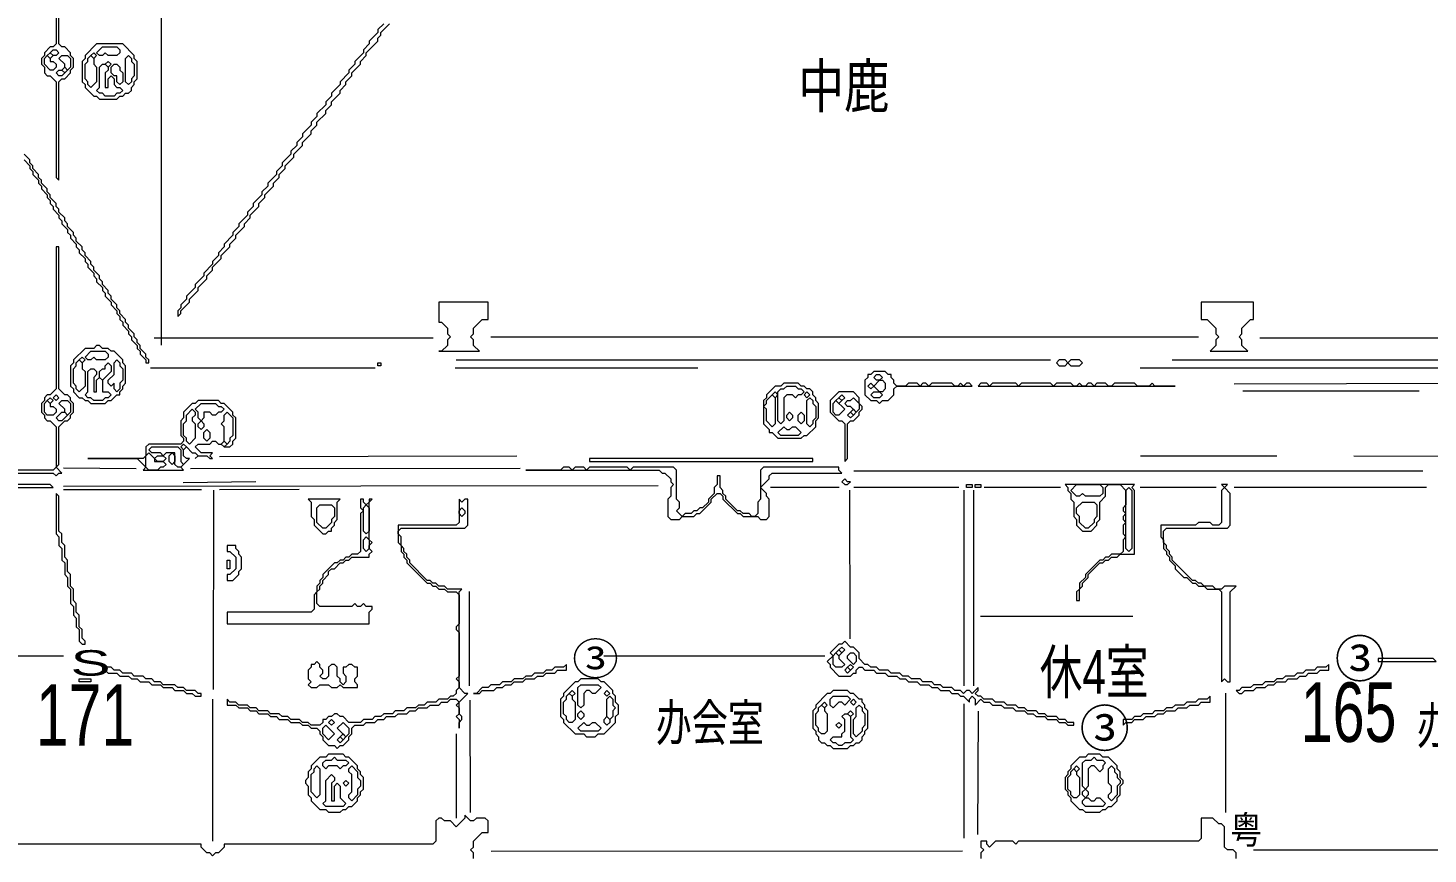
# Model space of a CAD drawing. Extents: x 9 to 1972, y 11 to 1392.
# Drawn here: x 693.3 to 1176.2, y 479.6 to 764.5 of the extents above; entities that cross this region are included whole.
import ezdxf

# ---------------------------------------------------------------- set-up
doc = ezdxf.new("R2010")
doc.units = 0
for name, color, linetype, lineweight in [('OCR_TEXT', 6, 'Continuous', 0), ('TRACE_CURVE', 6, 'Continuous', 0), ('TRACE_STRAIGHT', 5, 'Continuous', 0), ('TRACE_TEXT_SYMBOL', 6, 'Continuous', 0)]:
    doc.layers.add(name, color=color, linetype=linetype, lineweight=lineweight)
doc.styles.add('wqy-unicode', font='wqy-unicode.lff')

msp = doc.modelspace()

# ---------------------------------------------------------------- linework, layer by layer
at = {"layer": 'TRACE_CURVE', "color": 6}
for points in [[(703, 852), (703, 759), (702, 758), (701, 758), (699, 756), (699, 755), (698, 754), (698, 752), (699, 751), (699, 749), (700, 748), (701, 748), (703, 746), (703, 713), (704, 712), (704, 746), (705, 747), (706, 747), (708, 749), (708, 750), (709, 751), (709, 754), (708, 755), (708, 756), (706, 758), (705, 758), (704, 759), (704, 859)], [(816, 766), (814, 764), (814, 763), (811, 760), (811, 759), (809, 757), (809, 756), (806, 753), (806, 752), (804, 750), (804, 749), (801, 746), (801, 745), (798, 742), (798, 741), (796, 739), (796, 738), (793, 735), (793, 734), (791, 732), (791, 731), (788, 728), (788, 727), (786, 725), (786, 724), (784, 722), (784, 721), (781, 718), (781, 717), (779, 715), (779, 714), (776, 711), (776, 710)], [(793, 731), (793, 732), (796, 735), (796, 736), (798, 738), (798, 739), (801, 742), (801, 743), (803, 745), (803, 746), (805, 748), (805, 749), (808, 752), (808, 753), (810, 755), (810, 756), (814, 760), (814, 761), (815, 762), (815, 763), (818, 766)], [(776, 710), (774, 708), (774, 707), (771, 704), (771, 703), (769, 701), (769, 700), (766, 697), (766, 696), (764, 694), (764, 693), (761, 690), (761, 689), (759, 687), (759, 686), (757, 684), (757, 683), (754, 680), (754, 679), (751, 676), (751, 675), (748, 672), (748, 671), (746, 669), (746, 668), (745, 667), (745, 665), (746, 666), (746, 667), (749, 670), (749, 671), (752, 674), (752, 675), (755, 678), (755, 679), (757, 681), (757, 682), (760, 685), (760, 686), (763, 689), (763, 690), (765, 692), (765, 693), (768, 696), (768, 697), (770, 699), (770, 700), (773, 703), (773, 704), (775, 706), (775, 707), (778, 710), (778, 711), (780, 713), (780, 714), (782, 716), (782, 717), (785, 720), (785, 721), (788, 724), (788, 725), (791, 728), (791, 729), (793, 731)], [(704, 701), (704, 702), (703, 703), (703, 704), (701, 706), (701, 707), (700, 708), (700, 709), (698, 711), (698, 712), (697, 713), (697, 714), (695, 716), (695, 717), (694, 718), (694, 719), (692, 721)], [(692, 719), (694, 717), (694, 716), (695, 715), (695, 714), (697, 712), (697, 711), (698, 710), (698, 709), (700, 707), (700, 706), (701, 705), (701, 704), (702, 703), (702, 702), (704, 700), (704, 699), (705, 698), (705, 697), (707, 695), (707, 694), (708, 693), (708, 692), (710, 690), (710, 689), (711, 688), (711, 687), (713, 685), (713, 684), (714, 683), (714, 682), (716, 680), (716, 679), (717, 678), (717, 677), (719, 675), (719, 674)], [(719, 674), (720, 673), (720, 672), (722, 670), (722, 669), (724, 667), (724, 666), (725, 665), (725, 664), (726, 663), (726, 662), (728, 660), (728, 659), (729, 658), (729, 657), (731, 655), (731, 654), (732, 653), (732, 652), (734, 650), (734, 649), (735, 649), (735, 650), (734, 651), (734, 652), (732, 654), (732, 655), (731, 656), (731, 657), (730, 658), (730, 659), (728, 661), (728, 662), (727, 663), (727, 664), (725, 666), (725, 667), (724, 668), (724, 669), (722, 671), (722, 672), (721, 673), (721, 674), (719, 676), (719, 677), (718, 678), (718, 679), (716, 681), (716, 682), (715, 683), (715, 684), (713, 686), (713, 687), (712, 688), (712, 689), (710, 691), (710, 692), (709, 693), (709, 694), (707, 696), (707, 697), (706, 698), (706, 699), (704, 701)], [(688, 611), (702, 611), (703, 610), (704, 611), (705, 611), (703, 613), (704, 614), (704, 627), (706, 629), (707, 629), (708, 630), (708, 631), (709, 632), (709, 635), (708, 636), (708, 637), (707, 638), (706, 638), (704, 640), (704, 689), (703, 689), (703, 640), (701, 638)], [(701, 638), (700, 638), (699, 637), (699, 636), (698, 635), (698, 632), (699, 631), (699, 630), (700, 629), (701, 629), (703, 627), (703, 613), (702, 612), (684, 612)], [(687, 606), (702, 606), (701, 607), (689, 607)], [(842, 602), (842, 594), (841, 593), (821, 593), (821, 587), (822, 586), (822, 584), (823, 583), (823, 582), (824, 581), (824, 580), (831, 573), (832, 573), (833, 572), (834, 572), (835, 571), (837, 571), (838, 570), (841, 570), (842, 569), (842, 559), (841, 558), (841, 557), (842, 556), (842, 541), (841, 540), (842, 539), (842, 537), (841, 536), (841, 535), (840, 534), (839, 534), (838, 533), (835, 533), (834, 532), (831, 532), (830, 531), (828, 531), (827, 530), (824, 530), (823, 529), (820, 529), (819, 528), (816, 528), (815, 527), (813, 527), (812, 526), (809, 526), (808, 525), (804, 525), (802, 527), (801, 527), (800, 528), (799, 528), (798, 527), (797, 527), (796, 526), (795, 526), (795, 525), (794, 524), (791, 524), (790, 525), (788, 525), (787, 526)], [(838, 532), (839, 533), (841, 533), (842, 532), (841, 531), (842, 530), (842, 528), (841, 527), (842, 526), (842, 523), (842, 525), (843, 526), (843, 527), (842, 528), (842, 532), (845, 535), (844, 535), (842, 537), (842, 570), (843, 571), (838, 571), (837, 572), (835, 572), (834, 573), (833, 573), (832, 574), (831, 574), (825, 580), (825, 581), (824, 582), (824, 583), (823, 584), (823, 585), (822, 586), (822, 589), (821, 590), (821, 591), (822, 592), (844, 592), (845, 593), (845, 602), (844, 602), (843, 601), (842, 602)], [(787, 526), (784, 526), (783, 527), (781, 527), (780, 528), (777, 528), (776, 529), (773, 529), (772, 530), (770, 530), (769, 531), (766, 531), (765, 532), (763, 532), (762, 533), (762, 531), (765, 531), (766, 530), (769, 530), (770, 529), (772, 529), (773, 528), (776, 528), (777, 527), (779, 527), (780, 526), (783, 526), (784, 525), (787, 525), (788, 524), (790, 524), (791, 523), (793, 523), (794, 522), (794, 521), (795, 520), (795, 519), (797, 517), (799, 517), (800, 516), (801, 517), (802, 517), (804, 519), (804, 520), (805, 521), (805, 523), (806, 524), (809, 524), (810, 525), (813, 525), (814, 526), (816, 526), (817, 527), (820, 527), (821, 528), (824, 528), (825, 529), (827, 529), (828, 530), (831, 530), (832, 531), (835, 531), (836, 532), (838, 532)]]:
    msp.add_lwpolyline(points, dxfattribs=at)
for points in [[(699, 754), (700, 755), (701, 754), (701, 753), (702, 753), (703, 752), (703, 751), (702, 750), (701, 750), (699, 752)], [(700, 755), (701, 756), (702, 755), (701, 754)], [(701, 756), (702, 757), (703, 757), (704, 756), (703, 755), (702, 755)], [(704, 754), (705, 755), (707, 755), (708, 754), (708, 751), (707, 750), (706, 751), (706, 752)], [(703, 749), (704, 750), (705, 750), (706, 749), (705, 748), (704, 748)], [(705, 750), (706, 751), (707, 750), (706, 749)], [(702, 637), (703, 638), (704, 637), (703, 636)], [(699, 635), (700, 636), (701, 635), (701, 634), (702, 634), (703, 633), (703, 632), (702, 631), (700, 631), (699, 632)], [(700, 636), (701, 637), (702, 636), (701, 635)], [(704, 635), (705, 636), (707, 636), (708, 635), (708, 632), (707, 631), (706, 632), (706, 633)], [(705, 632), (706, 632), (707, 631), (705, 629), (704, 629), (703, 630)], [(1105, 607), (1106, 606), (1105, 605), (1105, 594), (1104, 593), (1102, 593), (1101, 594), (1097, 594), (1096, 593), (1084, 593), (1084, 589), (1085, 588), (1085, 585), (1086, 584), (1086, 583), (1087, 582), (1087, 581), (1089, 579), (1089, 578), (1092, 575), (1093, 575), (1095, 573), (1096, 573), (1097, 572), (1099, 572), (1100, 571), (1104, 571), (1105, 570), (1105, 539), (1106, 540), (1107, 539), (1108, 539), (1108, 570), (1110, 572), (1106, 572), (1105, 571), (1103, 571), (1102, 572), (1099, 572), (1098, 573), (1097, 573), (1096, 574), (1095, 574), (1088, 581), (1088, 582), (1087, 583), (1087, 584), (1086, 585), (1086, 586), (1085, 587), (1085, 591), (1086, 592), (1107, 592), (1108, 593), (1108, 604), (1106, 606), (1107, 607)], [(842, 598), (843, 599), (844, 598), (844, 597), (843, 596), (842, 597)], [(795, 523), (796, 524), (799, 521), (797, 519), (795, 521)], [(797, 525), (798, 526), (799, 525), (798, 524)], [(802, 525), (804, 523), (804, 521), (803, 520), (800, 523)], [(800, 519), (801, 520), (802, 519), (801, 518)], [(801, 520), (802, 521), (803, 520), (802, 519)]]:
    msp.add_lwpolyline(points, close=True, dxfattribs=at)
at = {"layer": 'TRACE_STRAIGHT', "color": 5}
for p, q in [((739.39, 655.12), (739.45, 848.87)), ((736.87, 657.59), (833.12, 657.69)), ((853, 658), (1097, 658)), ((1118.13, 657.67), (1214.38, 657.63)), ((735.62, 647.29), (813.12, 647.29)), ((840.62, 647.29), (924.38, 647.29)), ((841, 650), (1046, 650)), ((1076.88, 647.29), (1225.88, 647.29)), ((1088, 650), (1202, 650)), ((1109.38, 641.81), (1233.12, 642.1)), ((1112.36, 639.4), (1173.13, 639.32)), ((759.37, 616.72), (861.88, 616.91)), ((1077, 617), (1124, 617)), ((1150.62, 616.91), (1223.13, 616.69)), ((705.63, 612.85), (730.62, 612.55)), ((749.38, 612.61), (863.13, 612.66)), ((978.12, 611.79), (1174.37, 611.8)), ((705.62, 605.28), (753.13, 605.38)), ((705.63, 606.51), (910.63, 606.74)), ((746.87, 607.7), (771.89, 608.14)), ((757.36, 536.37), (757.37, 605.12)), ((759.38, 605.37), (786.88, 605.5)), ((949.38, 606.13), (973.12, 606.13)), ((976.69, 605.13), (976.73, 553.87)), ((978.12, 606.13), (1014.38, 606.09)), ((1016.09, 605.13), (1016.13, 537.62)), ((1019.38, 605.12), (1019.41, 537.62)), ((1023.12, 606.14), (1049.38, 606.09)), ((1076.88, 606.13), (1103.12, 606.12)), ((1109.38, 606.1), (1175.62, 606.1)), ((845.57, 537.62), (845.6, 570.13)), ((1021.88, 561.64), (1074.38, 561.63)), ((631.87, 547.96), (705.62, 547.95)), ((891.88, 547.95), (968.12, 547.95)), ((757, 533), (757, 484)), ((845.77, 532.63), (845.81, 493.88)), ((1016.08, 531.38), (1016.15, 485.12)), ((1106.29, 535.12), (1106.3, 493.87)), ((1020.88, 486.37), (1021.13, 528.88)), ((841, 521), (841, 492)), ((853.13, 480.61), (1015.63, 480.65)), ((1116, 481), (1272, 481))]:
    msp.add_line(p, q, dxfattribs=at)
at = {"layer": 'TRACE_TEXT_SYMBOL', "color": 6}
for points in [[(717, 759), (713, 755), (713, 754), (712, 753), (712, 746), (713, 745), (713, 744), (716, 741), (717, 741), (718, 740), (724, 740), (725, 741), (726, 741), (727, 742), (728, 742), (729, 743), (729, 744), (730, 745), (730, 746), (731, 747), (731, 753), (730, 754), (730, 755), (726, 759)], [(714, 754), (715, 755), (716, 754), (716, 752), (717, 751), (717, 746), (715, 744), (714, 745), (714, 746), (713, 747), (713, 752), (714, 753)], [(715, 755), (716, 756), (717, 755), (716, 754)], [(719, 758), (724, 758), (725, 757), (725, 756), (724, 755), (721, 755), (720, 756), (719, 755), (718, 755), (717, 756)], [(727, 754), (728, 755), (729, 754), (729, 753), (730, 752), (730, 748), (729, 747), (729, 746), (728, 745), (727, 746)], [(718, 751), (719, 752), (720, 752), (721, 751), (721, 750), (720, 749), (720, 744), (721, 744), (721, 747), (722, 748), (723, 747), (723, 745), (724, 744), (725, 744), (726, 743), (725, 742), (724, 742), (723, 741), (720, 741), (719, 742), (718, 742), (717, 743), (718, 744)], [(720, 752), (721, 753), (722, 752), (721, 751)], [(722, 751), (723, 752), (724, 752), (725, 751), (725, 750), (726, 749), (726, 746), (725, 745), (724, 746), (724, 748), (723, 748), (722, 749)], [(835, 670), (835, 663), (836, 663), (838, 661), (838, 659), (839, 658), (838, 657), (838, 655), (836, 653), (835, 653), (849, 653), (847, 655), (847, 657), (846, 658), (847, 659), (847, 661), (850, 664), (852, 664), (852, 670)], [(1098, 670), (1098, 664), (1100, 664), (1103, 661), (1103, 659), (1104, 658), (1103, 657), (1103, 655), (1101, 653), (1114, 653), (1112, 655), (1112, 657), (1111, 658), (1112, 659), (1112, 661), (1115, 664), (1116, 664), (1116, 670)], [(717, 655), (716, 654), (713, 654), (709, 650), (709, 649), (708, 648), (708, 641), (709, 640), (709, 639), (711, 637), (712, 637), (713, 636), (714, 636), (715, 635), (720, 635), (721, 636), (722, 636), (724, 638), (725, 638), (725, 639), (726, 640), (726, 641), (727, 642), (727, 648), (726, 649), (726, 650), (723, 653), (722, 653), (721, 654), (719, 654), (718, 655)], [(715, 653), (720, 653), (721, 652), (721, 651), (720, 650), (717, 650), (716, 651), (715, 650), (714, 650), (713, 651)], [(710, 649), (711, 650), (712, 649), (712, 647), (713, 646), (713, 641), (711, 639), (710, 640), (710, 641), (709, 642), (709, 647), (710, 648)], [(711, 650), (712, 651), (713, 650), (712, 649)], [(720, 648), (721, 649), (722, 648), (722, 646), (719, 643), (718, 644), (718, 646), (719, 647), (720, 647)], [(723, 649), (724, 650), (725, 649), (725, 648), (726, 647), (726, 643), (725, 642), (725, 640), (724, 639), (723, 640), (723, 642), (722, 641), (721, 642), (721, 643), (723, 645)], [(814, 649), (815, 649), (815, 648), (814, 648)], [(1049, 650), (1048, 649), (1049, 648), (1051, 648), (1052, 649), (1053, 648), (1056, 648), (1057, 649), (1056, 650), (1053, 650), (1052, 649), (1051, 650)], [(714, 646), (715, 647), (716, 647), (717, 646), (717, 645), (716, 644), (716, 639), (717, 639), (717, 643), (718, 644), (719, 643), (719, 639), (721, 639), (722, 638), (721, 637), (720, 637), (719, 636), (716, 636), (715, 637), (714, 637), (713, 638), (714, 639)], [(985, 646), (984, 645), (983, 645), (983, 644), (982, 643), (982, 638), (984, 636), (986, 636), (987, 635), (988, 636), (990, 636), (992, 638), (992, 640), (993, 641), (1019, 641), (1018, 642), (1017, 642), (1016, 641), (1015, 642), (1014, 641), (1013, 641), (1012, 642), (1005, 642), (1004, 641), (1003, 642), (1002, 642), (1001, 641), (1000, 642), (997, 642), (996, 641), (993, 641), (992, 642), (992, 643), (991, 644), (991, 645), (990, 645), (989, 646)], [(985, 644), (986, 645), (987, 645), (988, 644), (987, 643), (986, 643)], [(987, 643), (988, 643), (989, 642), (989, 640), (988, 639), (987, 639), (985, 641)], [(954, 642), (953, 641), (951, 641), (948, 638), (948, 637), (947, 636), (947, 628), (949, 626), (949, 625), (950, 625), (952, 623), (960, 623), (961, 624), (962, 624), (965, 627), (965, 629), (966, 630), (966, 635), (965, 636), (965, 637), (964, 638), (964, 639), (963, 640), (962, 640), (961, 641), (960, 641), (959, 642)], [(950, 638), (951, 637), (951, 628), (950, 627), (948, 629), (948, 633), (947, 634), (948, 635), (948, 636)], [(950, 638), (951, 639), (952, 638), (951, 637)], [(954, 640), (955, 641), (958, 641), (959, 640), (960, 640), (961, 639), (960, 638), (959, 638), (958, 637), (957, 638), (955, 638), (954, 637), (954, 629), (953, 628), (952, 629), (952, 639), (953, 640)], [(961, 638), (962, 639), (963, 638), (962, 637)], [(973, 639), (970, 636), (970, 632), (973, 629), (974, 629), (975, 628), (975, 615), (976, 616), (976, 628), (977, 629), (978, 629), (980, 631), (980, 632), (981, 633), (981, 634), (980, 635), (980, 637), (978, 639)], [(973, 637), (974, 638), (975, 637), (974, 636)], [(983, 641), (984, 642), (985, 641), (984, 640)], [(984, 638), (985, 639), (987, 639), (988, 638), (987, 637), (985, 637)], [(1022, 642), (1021, 641), (1089, 641), (1082, 641), (1081, 642), (1080, 641), (1076, 641), (1075, 642), (1068, 642), (1067, 641), (1066, 641), (1065, 642), (1062, 642), (1061, 641), (1060, 642), (1059, 642), (1058, 641), (1057, 641), (1056, 642), (1055, 641), (1054, 641), (1053, 642), (1048, 642), (1047, 641), (1046, 642), (1036, 642), (1035, 641), (1034, 642), (1026, 642), (1025, 641), (1024, 642)], [(752, 636), (751, 635), (750, 635), (747, 632), (747, 630), (746, 629), (746, 624), (747, 623), (747, 622), (746, 621), (735, 621), (734, 620), (734, 617), (733, 616), (714, 616), (731, 616), (734, 613), (733, 612), (747, 612), (746, 613), (749, 616), (748, 616), (747, 617), (747, 619), (748, 620), (750, 618), (751, 618), (752, 617), (751, 616), (752, 617), (755, 617), (756, 616), (757, 616), (756, 617), (757, 618), (753, 618), (751, 620), (752, 621), (756, 621), (757, 622), (758, 622), (759, 621), (760, 621), (761, 620), (763, 620), (764, 621), (764, 622), (765, 623), (765, 630), (764, 631), (764, 632), (761, 635), (760, 635), (759, 636)], [(750, 633), (751, 632), (751, 631), (750, 630), (750, 629), (751, 628), (751, 623), (749, 621), (748, 622), (748, 623), (747, 624), (747, 628), (748, 629), (748, 631)], [(753, 635), (758, 635), (759, 634), (760, 634), (761, 633), (760, 632), (759, 632), (758, 631), (757, 631), (756, 632), (754, 632), (754, 630), (753, 629), (752, 630), (752, 632), (751, 633)], [(962, 636), (963, 637), (964, 636), (964, 635), (965, 634), (965, 630), (964, 629), (964, 628), (963, 627), (962, 628)], [(971, 635), (972, 636), (975, 633), (973, 631), (972, 631), (971, 632)], [(972, 636), (973, 637), (974, 636), (973, 635)], [(977, 636), (978, 637), (980, 635), (980, 633), (979, 632), (977, 634), (976, 634), (975, 635), (976, 636)], [(977, 632), (978, 633), (979, 632), (978, 631)], [(752, 628), (753, 629), (754, 628), (754, 627), (753, 626), (752, 627)], [(761, 631), (762, 632), (764, 630), (764, 624), (763, 623), (763, 622), (762, 621), (761, 622), (761, 627), (760, 628), (761, 629)], [(955, 631), (956, 632), (957, 631), (957, 630), (956, 629), (955, 630)], [(959, 631), (960, 632), (961, 631), (961, 629), (960, 628), (959, 629)], [(976, 631), (977, 632), (978, 631), (977, 630)], [(754, 625), (755, 626), (756, 625), (756, 623), (755, 622), (754, 623)], [(954, 627), (955, 626), (956, 626), (957, 627), (958, 627), (960, 625), (959, 624), (953, 624), (952, 625)], [(735, 619), (736, 620), (745, 620), (746, 619), (746, 615), (747, 614), (746, 613), (745, 613), (744, 614), (744, 618), (741, 618), (740, 617), (739, 618), (736, 618)], [(746, 620), (747, 621), (748, 620), (747, 619)], [(760, 621), (761, 622), (762, 621), (761, 620)], [(734, 617), (735, 618), (737, 616), (737, 615), (740, 615), (741, 614), (740, 613), (739, 613), (738, 612), (735, 612), (734, 613)], [(737, 616), (738, 617), (740, 617), (741, 616), (740, 615), (738, 615)], [(742, 617), (743, 618), (744, 617), (744, 615), (743, 614), (742, 615)], [(887, 616), (887, 615), (964, 615), (964, 616)], [(975, 609), (974, 608), (975, 607), (976, 607), (977, 608), (976, 608)], [(703, 604), (703, 590), (704, 589), (704, 586), (705, 585), (705, 581), (706, 580), (706, 576), (707, 575), (707, 572), (708, 571), (708, 566), (709, 565), (709, 562), (710, 561), (710, 558), (711, 557), (711, 553), (712, 552), (713, 552), (713, 553), (712, 554), (712, 557), (711, 558), (711, 562), (710, 563), (710, 566), (709, 567), (709, 571), (708, 572), (708, 576), (707, 577), (707, 581), (706, 582), (706, 586), (705, 587), (705, 590), (704, 591), (704, 603)], [(1017, 607), (1019, 607), (1019, 606), (1017, 606)], [(1020, 607), (1022, 607), (1022, 606), (1020, 606)], [(1051, 607), (1052, 606), (1052, 605), (1053, 604), (1053, 602), (1054, 601), (1054, 596), (1055, 595), (1055, 593), (1057, 591), (1060, 591), (1062, 593), (1062, 594), (1063, 595), (1063, 601), (1065, 603), (1065, 606), (1066, 607), (1070, 607), (1072, 605), (1072, 600), (1071, 599), (1071, 598), (1072, 597), (1071, 596), (1071, 595), (1072, 594), (1071, 593), (1071, 590), (1072, 589), (1071, 588), (1071, 584), (1070, 583), (1067, 583), (1066, 582), (1065, 582), (1064, 581), (1063, 581), (1058, 576), (1058, 575), (1056, 573), (1056, 571), (1055, 570), (1055, 567), (1056, 567), (1056, 571), (1057, 572), (1057, 573), (1059, 575), (1059, 576), (1063, 580), (1064, 580), (1065, 581), (1066, 581), (1067, 582), (1069, 582), (1070, 583), (1075, 583), (1075, 605), (1074, 606), (1075, 607)], [(1055, 607), (1063, 607), (1064, 606), (1064, 604), (1063, 603), (1058, 603), (1057, 604), (1056, 603), (1055, 603), (1053, 605)], [(1072, 605), (1073, 606), (1074, 605), (1074, 585), (1073, 584), (1072, 585)], [(808, 602), (808, 599), (809, 598), (808, 597), (808, 584), (807, 583), (805, 583), (804, 582), (803, 582), (802, 581), (801, 581), (800, 580), (799, 580), (795, 576), (795, 575), (794, 574), (794, 573), (793, 572), (793, 570), (792, 569), (792, 564), (791, 563), (762, 563), (762, 559), (811, 559), (811, 563), (812, 564), (812, 565), (810, 565), (809, 566), (808, 565), (807, 565), (806, 566), (805, 565), (794, 565), (793, 566), (793, 570), (794, 571), (794, 572), (795, 573), (795, 574), (797, 576), (797, 577), (798, 578), (799, 578), (801, 580), (802, 580), (803, 581), (804, 581), (805, 582), (811, 582), (811, 583), (812, 584), (811, 585), (811, 586), (812, 587), (811, 588), (811, 601), (812, 602), (811, 602), (811, 601), (810, 600), (809, 601), (809, 602)], [(790, 602), (791, 601), (791, 596), (792, 595), (792, 593), (795, 590), (796, 590), (797, 591), (798, 591), (798, 592), (799, 593), (799, 594), (800, 595), (800, 601), (801, 602)], [(793, 599), (794, 600), (798, 600), (799, 599), (799, 596), (798, 595), (798, 594), (796, 592), (795, 592), (793, 594)], [(809, 599), (810, 600), (811, 599), (811, 591), (810, 590), (809, 591)], [(1057, 601), (1061, 601), (1062, 600), (1062, 596), (1061, 595), (1061, 594), (1059, 592), (1058, 592), (1056, 594), (1056, 596), (1055, 597), (1055, 599)], [(762, 586), (762, 584), (763, 584), (765, 582), (765, 578), (763, 576), (762, 576), (762, 574), (764, 574), (766, 576), (766, 577), (767, 578), (767, 582), (766, 583), (766, 584), (765, 585), (765, 586)], [(809, 588), (810, 589), (811, 588), (811, 585), (810, 584), (809, 585)], [(762, 581), (763, 581), (763, 578), (762, 578)], [(973, 550), (974, 551), (975, 550), (974, 549)], [(793, 546), (792, 545), (791, 545), (791, 544), (790, 543), (790, 540), (791, 539), (790, 538), (791, 537), (793, 537), (794, 538), (797, 538), (798, 537), (800, 537), (801, 538), (802, 537), (807, 537), (807, 538), (806, 539), (806, 540), (807, 541), (807, 544), (806, 544), (805, 545), (804, 545), (803, 544), (802, 544), (802, 542), (803, 541), (803, 539), (802, 538), (801, 539), (801, 540), (800, 541), (800, 544), (799, 545), (798, 545), (797, 544), (797, 541), (796, 540), (795, 540), (794, 541), (795, 542), (795, 543), (794, 544), (794, 545)], [(971, 548), (972, 549), (973, 548), (973, 547), (975, 545), (974, 544), (972, 544), (971, 545)], [(972, 549), (973, 550), (974, 549), (973, 548)], [(976, 548), (977, 549), (978, 549), (979, 548), (979, 546), (978, 545), (976, 547)], [(1159, 547), (1159, 546), (1179, 546), (1178, 547)], [(719, 544), (719, 543), (720, 543), (721, 542), (724, 542), (725, 541), (728, 541), (729, 540), (731, 540), (732, 539), (735, 539), (736, 538), (739, 538), (740, 537), (743, 537), (744, 536), (747, 536), (748, 535), (750, 535), (751, 534), (753, 534), (753, 535), (752, 535), (751, 536), (748, 536), (747, 537), (745, 537), (744, 538), (740, 538), (739, 539), (737, 539), (736, 540), (734, 540), (733, 541), (730, 541), (729, 542), (726, 542), (725, 543), (723, 543), (722, 544)], [(879, 545), (878, 544), (875, 544), (874, 543), (872, 543), (871, 542), (868, 542), (867, 541), (865, 541), (864, 540), (861, 540), (860, 539), (857, 539), (856, 538), (853, 538), (852, 537), (850, 537), (848, 535), (847, 535), (849, 535), (850, 536), (854, 536), (855, 537), (857, 537), (858, 538), (860, 538), (861, 539), (864, 539), (865, 540), (868, 540), (869, 541), (871, 541), (872, 542), (875, 542), (876, 543), (879, 543)], [(975, 543), (976, 544), (977, 543), (976, 542)], [(976, 544), (977, 545), (978, 544), (977, 543)], [(1142, 545), (1141, 544), (1138, 544), (1137, 543), (1134, 543), (1133, 542), (1131, 542), (1130, 541), (1127, 541), (1126, 540), (1124, 540), (1123, 539), (1120, 539), (1119, 538), (1116, 538), (1115, 537), (1112, 537), (1111, 536), (1110, 536), (1111, 535), (1112, 535), (1113, 536), (1116, 536), (1117, 537), (1120, 537), (1121, 538), (1123, 538), (1124, 539), (1127, 539), (1128, 540), (1131, 540), (1132, 541), (1134, 541), (1135, 542), (1138, 542), (1139, 543), (1142, 543)], [(711, 540), (715, 540), (715, 539), (711, 539)], [(884, 540), (883, 539), (882, 539), (878, 535), (878, 534), (877, 533), (877, 527), (878, 526), (878, 525), (882, 521), (885, 521), (886, 520), (889, 520), (890, 521), (892, 521), (896, 525), (896, 527), (897, 528), (897, 531), (896, 532), (896, 534), (895, 535), (895, 536), (892, 539), (891, 539), (890, 540)], [(880, 535), (881, 536), (882, 535), (881, 534)], [(883, 537), (884, 538), (890, 538), (891, 537), (889, 535), (888, 535), (887, 536), (886, 536), (885, 535), (885, 531), (884, 530), (883, 531)], [(892, 535), (893, 536), (894, 535), (893, 534)], [(971, 536), (970, 535), (969, 535), (965, 531), (965, 530), (964, 529), (964, 523), (965, 522), (965, 521), (966, 520), (966, 519), (967, 518), (968, 518), (969, 517), (970, 517), (971, 516), (976, 516), (977, 517), (978, 517), (979, 518), (980, 518), (981, 519), (981, 520), (982, 521), (982, 522), (983, 523), (983, 529), (982, 530), (982, 531), (981, 532), (981, 533), (980, 533), (978, 535), (977, 535), (976, 536)], [(879, 534), (880, 535), (881, 534), (881, 533), (882, 532), (882, 526), (881, 525), (880, 525), (879, 526), (879, 527), (878, 528), (878, 532), (879, 533)], [(893, 533), (894, 534), (895, 533), (895, 531), (896, 530), (895, 529), (895, 527), (894, 526), (893, 527)], [(967, 531), (968, 532), (969, 531), (968, 530)], [(970, 533), (971, 534), (976, 534), (977, 533), (975, 531), (974, 532), (973, 532), (971, 530), (970, 531)], [(977, 532), (978, 533), (979, 532), (978, 531)], [(1101, 534), (1100, 533), (1097, 533), (1096, 532), (1093, 532), (1092, 531), (1089, 531), (1088, 530), (1086, 530), (1085, 529), (1082, 529), (1081, 528), (1078, 528), (1077, 527), (1075, 527), (1074, 526), (1071, 526), (1071, 524), (1072, 525), (1074, 525), (1075, 526), (1078, 526), (1079, 527), (1082, 527), (1083, 528), (1085, 528), (1086, 529), (1089, 529), (1090, 530), (1093, 530), (1094, 531), (1097, 531), (1098, 532), (1101, 532)], [(883, 528), (884, 529), (885, 528), (885, 527), (884, 526), (883, 527)], [(892, 526), (893, 527), (894, 526), (894, 525), (893, 524), (892, 525)], [(966, 530), (967, 531), (968, 530), (968, 529), (969, 528), (969, 522), (968, 521), (967, 521), (966, 522), (966, 523), (965, 524), (965, 528), (966, 529)], [(974, 527), (975, 528), (976, 528), (977, 527), (977, 520), (978, 519), (977, 518), (975, 518), (974, 517), (973, 517), (972, 518), (971, 518), (970, 519), (971, 520), (974, 520), (974, 521), (975, 522), (975, 526)], [(976, 528), (977, 529), (978, 528), (977, 527)], [(979, 530), (980, 531), (981, 530), (981, 529), (982, 528), (982, 524), (981, 523), (981, 522), (979, 520), (978, 521), (978, 526), (979, 527)], [(885, 525), (886, 524), (887, 524), (888, 525), (889, 525), (891, 523), (890, 522), (884, 522), (883, 523)], [(972, 524), (973, 525), (974, 524), (973, 523)], [(797, 514), (796, 513), (794, 513), (791, 510), (791, 509), (790, 508), (790, 506), (789, 505), (789, 504), (790, 503), (790, 500), (791, 499), (791, 498), (794, 495), (796, 495), (797, 494), (801, 494), (802, 495), (803, 495), (804, 496), (805, 496), (807, 498), (807, 499), (808, 500), (808, 501), (809, 502), (809, 506), (808, 507), (808, 508), (807, 509), (807, 510), (804, 513), (803, 513), (802, 514)], [(798, 512), (799, 513), (800, 512), (803, 512), (804, 511), (803, 510), (802, 510), (801, 509), (800, 510), (797, 510), (796, 509), (795, 510), (795, 511), (796, 512)], [(1059, 514), (1058, 513), (1056, 513), (1053, 510), (1053, 509), (1052, 508), (1052, 507), (1051, 506), (1051, 502), (1052, 501), (1052, 500), (1053, 499), (1053, 498), (1056, 495), (1057, 495), (1058, 494), (1063, 494), (1064, 495), (1065, 495), (1066, 496), (1067, 496), (1069, 498), (1069, 499), (1070, 500), (1070, 503), (1071, 504), (1071, 505), (1070, 506), (1070, 508), (1069, 509), (1069, 510), (1066, 513), (1064, 513), (1063, 514)], [(1060, 512), (1061, 513), (1062, 512), (1064, 512), (1065, 511), (1064, 510), (1064, 509), (1063, 508), (1061, 510), (1060, 510), (1059, 509), (1059, 503), (1058, 502), (1057, 503), (1057, 511), (1058, 512)], [(792, 509), (793, 510), (794, 509), (794, 500), (793, 499), (791, 501), (791, 507), (792, 508)], [(798, 507), (799, 506), (799, 505), (798, 504), (798, 498), (799, 498), (799, 503), (800, 504), (801, 503), (801, 499), (803, 497), (802, 496), (796, 496), (795, 497), (796, 498), (796, 505)], [(804, 509), (805, 510), (807, 508), (807, 506), (808, 505), (808, 503), (807, 502), (807, 500), (805, 498), (804, 499), (804, 500), (805, 501), (805, 507), (804, 508)], [(1053, 508), (1054, 509), (1055, 508), (1055, 507), (1056, 506), (1056, 500), (1055, 499), (1054, 499), (1053, 500), (1053, 501), (1052, 502), (1052, 506), (1053, 507)], [(1054, 509), (1055, 510), (1056, 509), (1055, 508)], [(1066, 509), (1067, 510), (1068, 509), (1068, 508), (1069, 507), (1069, 506), (1070, 505), (1070, 504), (1069, 503), (1069, 500), (1067, 498), (1066, 499), (1066, 500), (1067, 501), (1067, 503), (1066, 504)], [(802, 504), (803, 505), (804, 504), (803, 503)], [(1057, 501), (1058, 502), (1059, 501), (1059, 500), (1058, 499), (1057, 500)], [(1057, 498), (1058, 499), (1059, 499), (1060, 498), (1061, 498), (1062, 499), (1063, 499), (1065, 497), (1064, 496), (1058, 496), (1057, 497)]]:
    msp.add_lwpolyline(points, close=True, dxfattribs=at)
for points in [[(878, 613), (877, 612), (865, 612), (911, 612), (912, 611), (913, 611), (915, 609), (915, 608), (916, 607), (915, 606), (915, 603), (914, 602), (914, 596), (915, 595), (918, 595), (919, 596), (923, 596), (924, 597), (925, 597), (929, 601), (929, 602), (931, 604), (932, 604), (933, 603), (933, 602), (938, 597), (939, 597), (940, 596), (945, 596), (946, 595), (948, 595), (949, 596), (949, 602), (948, 603), (948, 604), (946, 606), (949, 609), (949, 610), (950, 611), (974, 611), (973, 612), (973, 613), (947, 613), (946, 612), (946, 602), (945, 601), (945, 597), (944, 596), (943, 596), (942, 597), (940, 597), (939, 598), (938, 598), (934, 602), (934, 603), (933, 604), (933, 605), (932, 606), (932, 610), (931, 610), (931, 607), (930, 606), (930, 604), (928, 602)], [(928, 602), (928, 601), (926, 599), (925, 599), (924, 598), (923, 598), (922, 597), (920, 597), (919, 596), (917, 598), (918, 599), (918, 601), (917, 602), (917, 612), (916, 613), (902, 613), (901, 612), (900, 613), (887, 613), (886, 612), (885, 613), (882, 613), (881, 612), (880, 613), (878, 613)], [(975, 553), (974, 552), (973, 552), (970, 549), (971, 548), (969, 546), (970, 545), (970, 544), (973, 541), (977, 541), (978, 542), (979, 542), (979, 543), (980, 544), (981, 544), (982, 543), (985, 543), (986, 542), (989, 542), (990, 541), (993, 541), (994, 540), (996, 540), (997, 539), (1000, 539), (1001, 538), (1004, 538), (1005, 537), (1007, 537), (1008, 536), (1011, 536), (1012, 535), (1014, 535), (1015, 534), (1016, 534), (1018, 532), (1018, 533), (1019, 534), (1020, 533), (1020, 531), (1022, 533), (1023, 532), (1025, 532), (1026, 531), (1029, 531), (1030, 530), (1033, 530), (1034, 529), (1037, 529), (1038, 528), (1040, 528), (1041, 527), (1044, 527), (1045, 526), (1048, 526), (1049, 525), (1051, 525), (1052, 524), (1054, 524), (1054, 525), (1052, 525), (1051, 526), (1049, 526), (1048, 527)], [(1048, 527), (1045, 527), (1044, 528), (1042, 528), (1041, 529), (1038, 529), (1037, 530), (1035, 530), (1034, 531), (1031, 531), (1030, 532), (1027, 532), (1026, 533), (1023, 533), (1022, 534), (1021, 534), (1020, 535), (1021, 536), (1021, 537), (1019, 535), (1018, 536), (1017, 536), (1016, 535), (1015, 536), (1013, 536), (1012, 537), (1009, 537), (1008, 538), (1006, 538), (1005, 539), (1002, 539), (1001, 540), (998, 540), (997, 541), (995, 541), (994, 542), (991, 542), (990, 543), (987, 543), (986, 544), (984, 544), (983, 545), (982, 545), (980, 547), (980, 549), (978, 551), (977, 551), (975, 553)], [(844, 493), (844, 492), (841, 489), (839, 491), (837, 491), (836, 492), (835, 492), (834, 491), (834, 484), (833, 483), (761, 483), (761, 482), (759, 480), (758, 480), (757, 479), (756, 480), (755, 480), (753, 482), (753, 483), (679, 483)], [(847, 478), (847, 480), (846, 481), (847, 482), (847, 484), (850, 487), (852, 487), (852, 491), (851, 492), (848, 492), (847, 491), (846, 491), (844, 493)], [(1110, 478), (1110, 480), (1109, 481), (1107, 481), (1106, 482), (1106, 489), (1105, 490), (1104, 490), (1102, 492), (1098, 492), (1098, 485), (1097, 484), (1035, 484), (1034, 483), (1033, 484), (1027, 484), (1025, 482), (1024, 483), (1024, 484), (1022, 484), (1022, 482), (1023, 481), (1022, 480), (1022, 478)]]:
    msp.add_lwpolyline(points, dxfattribs=at)

# ---------------------------------------------------------------- texts
at = {"layer": 'OCR_TEXT', "color": 6, "style": 'wqy-unicode'}
for s, height, width, p in [('中鹿', 14.961, 0.772533, (959, 737.04)), ('③', 12.78, 0.994955, (1144, 540.55)), ('③', 10.95, 1.077867, (881, 541.47)), ('休4室', 15.026, 0.72, (1042.26, 534.89)), ('S', 8.79, 1.764368, (708, 541.12)), ('171', 21.094, 0.72, (696.06, 517)), ('165', 20.521, 0.72, (1132.31, 518.27)), ('办会室', 12.654, 0.72, (909.86, 518.59)), ('③', 12.78, 0.994955, (1056, 516.55)), ('办会室', 12.654, 0.72, (1172.36, 517.59)), ('粤', 9.57, 0.837044, (1108, 483.15))]:
    msp.add_text(s, height=height, dxfattribs=dict(at, width=width)).set_placement(p)

doc.saveas('drawing.dxf')
